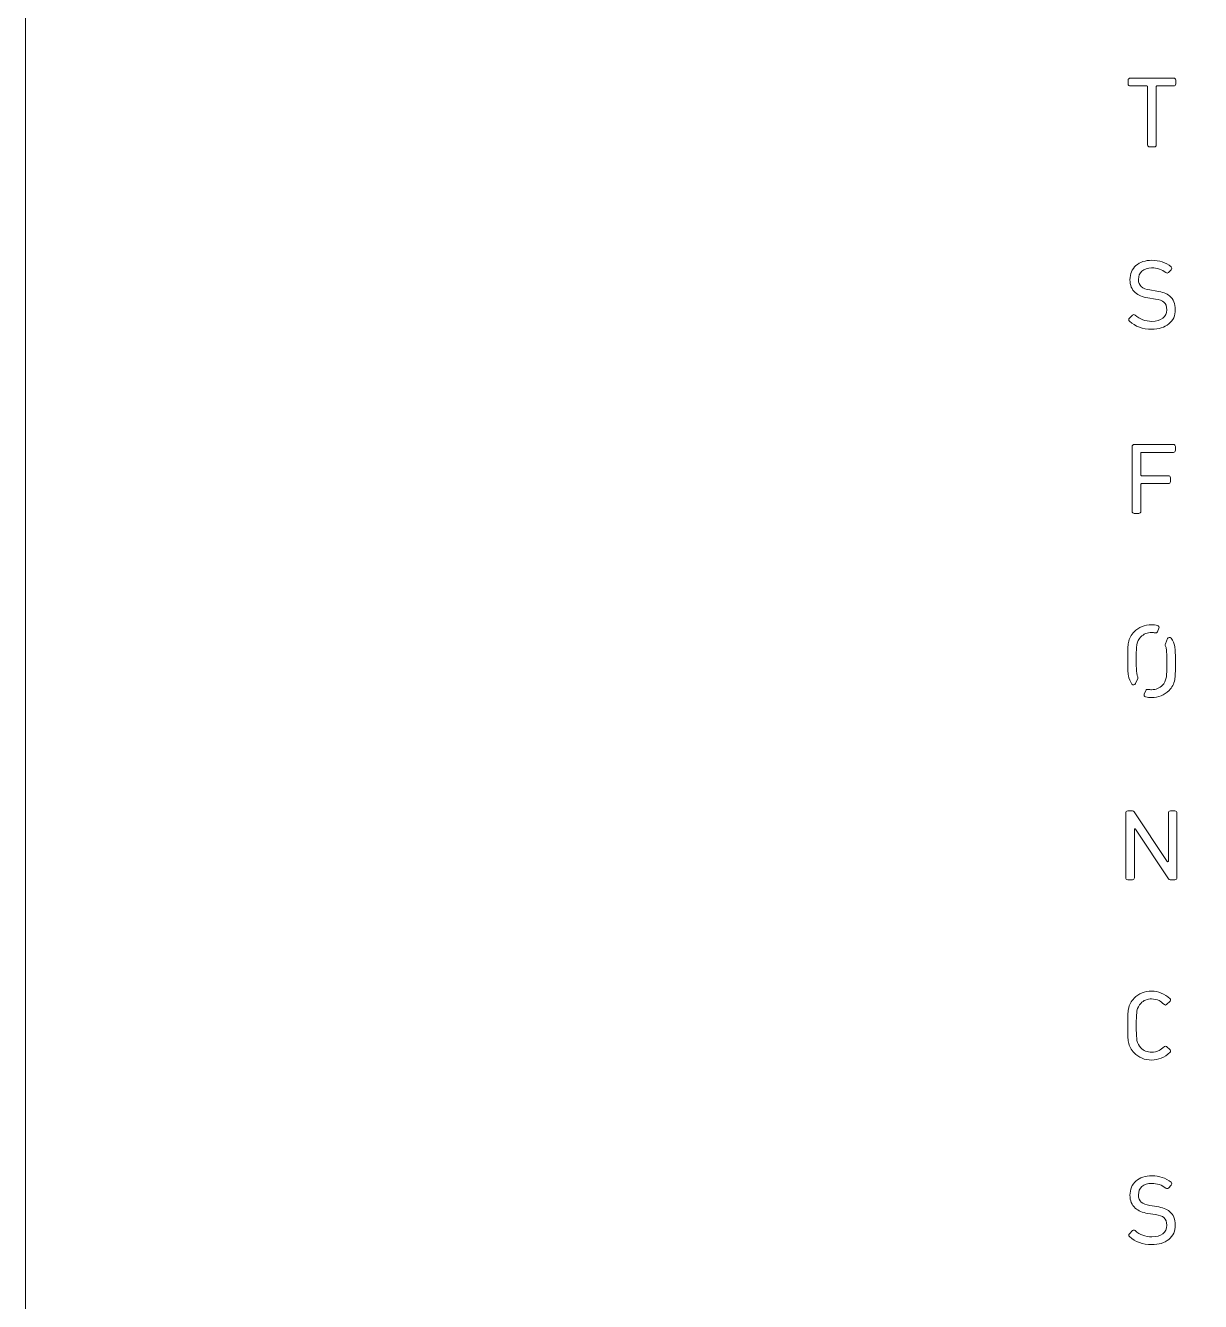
# Model space of a CAD drawing. Header units: millimetres. Extents: x -160 to 740, y -160 to 740.
# Drawn here: x -159.8 to 49.3, y 67.3 to 294.5 of the extents above; entities that cross this region are included whole.
import ezdxf

# ---------------------------------------------------------------- set-up
doc = ezdxf.new("R2010")
doc.units = ezdxf.units.MM
doc.header["$MEASUREMENT"] = 0
doc.layers.add('Layer 1', color=7, linetype='Continuous', lineweight=0)

msp = doc.modelspace()

# ---------------------------------------------------------------- linework, layer by layer
at = {"layer": 'Layer 1', "color": 18, "lineweight": 9, "true_color": 0x000000}
msp.add_lwpolyline([(740.16, -159.84), (-159.84, -159.84), (-159.84, 740.16), (740.16, 740.16)], close=True, dxfattribs=at)
at = {"layer": 'Layer 1', "color": 250, "lineweight": 9, "true_color": 0x231f20}
for points, knots in [([(41.08, 272.89), (41.08, 272.89), (40.27, 272.89), (40.27, 272.89), (40.07, 272.89), (39.9, 273.05), (39.9, 273.25), (39.9, 273.25), (39.9, 283.63), (39.9, 283.63), (39.9, 283.69), (39.85, 283.74), (39.79, 283.74), (39.79, 283.74), (36.8, 283.74), (36.8, 283.74), (36.59, 283.74), (36.43, 283.91), (36.43, 284.11), (36.43, 284.11), (36.43, 284.78), (36.43, 284.78), (36.43, 284.98), (36.59, 285.15), (36.8, 285.15), (36.8, 285.15), (44.55, 285.15), (44.55, 285.15), (44.75, 285.15), (44.92, 284.98), (44.92, 284.78), (44.92, 284.78), (44.92, 284.11), (44.92, 284.11), (44.92, 283.91), (44.75, 283.74), (44.55, 283.74), (44.55, 283.74), (41.55, 283.74), (41.55, 283.74), (41.49, 283.74), (41.44, 283.69), (41.44, 283.63), (41.44, 283.63), (41.44, 273.25), (41.44, 273.25), (41.44, 273.05), (41.28, 272.89), (41.08, 272.89)], [0, 0, 0, 0, 1, 1, 1, 2, 2, 2, 3, 3, 3, 4, 4, 4, 5, 5, 5, 6, 6, 6, 7, 7, 7, 8, 8, 8, 9, 9, 9, 10, 10, 10, 11, 11, 11, 12, 12, 12, 13, 13, 13, 14, 14, 14, 15, 15, 15, 16, 16, 16, 16]), ([(40.62, 240.44), (39.03, 240.44), (37.7, 240.92), (36.66, 241.87), (36.59, 241.94), (36.55, 242.03), (36.55, 242.13), (36.55, 242.23), (36.59, 242.33), (36.66, 242.4), (36.66, 242.4), (37.19, 242.93), (37.19, 242.93), (37.33, 243.07), (37.55, 243.07), (37.69, 242.94), (38.5, 242.21), (39.49, 241.83), (40.66, 241.83), (41.48, 241.83), (42.14, 242.02), (42.61, 242.39), (43.08, 242.75), (43.31, 243.24), (43.31, 243.89), (43.31, 244.5), (43.13, 244.96), (42.79, 245.27), (42.51, 245.51), (42.02, 245.69), (41.32, 245.8), (41.32, 245.8), (39.94, 246.01), (39.94, 246.01), (38.98, 246.16), (38.23, 246.47), (37.7, 246.94), (37.08, 247.49), (36.76, 248.27), (36.76, 249.24), (36.76, 250.28), (37.12, 251.13), (37.82, 251.76), (38.53, 252.39), (39.49, 252.71), (40.67, 252.71), (41.99, 252.71), (43.13, 252.32), (44.08, 251.55), (44.16, 251.49), (44.2, 251.39), (44.21, 251.29), (44.21, 251.19), (44.17, 251.08), (44.1, 251.01), (44.1, 251.01), (43.62, 250.53), (43.62, 250.53), (43.49, 250.4), (43.27, 250.39), (43.13, 250.51), (42.45, 251.07), (41.6, 251.35), (40.62, 251.35), (39.89, 251.35), (39.3, 251.16), (38.89, 250.79), (38.47, 250.41), (38.27, 249.92), (38.27, 249.29), (38.27, 248.73), (38.43, 248.32), (38.77, 248.03), (39.11, 247.73), (39.62, 247.52), (40.28, 247.42), (40.28, 247.42), (41.57, 247.22), (41.57, 247.22), (42.55, 247.07), (43.3, 246.78), (43.79, 246.36), (44.48, 245.77), (44.83, 244.95), (44.83, 243.92), (44.83, 242.86), (44.44, 242), (43.67, 241.38), (42.91, 240.76), (41.89, 240.44), (40.62, 240.44)], [0, 0, 0, 0, 1, 1, 1, 2, 2, 2, 3, 3, 3, 4, 4, 4, 5, 5, 5, 6, 6, 6, 7, 7, 7, 8, 8, 8, 9, 9, 9, 10, 10, 10, 11, 11, 11, 12, 12, 12, 13, 13, 13, 14, 14, 14, 15, 15, 15, 16, 16, 16, 17, 17, 17, 18, 18, 18, 19, 19, 19, 20, 20, 20, 21, 21, 21, 22, 22, 22, 23, 23, 23, 24, 24, 24, 25, 25, 25, 26, 26, 26, 27, 27, 27, 28, 28, 28, 29, 29, 29, 30, 30, 30, 30]), ([(38.33, 207.65), (38.33, 207.65), (37.52, 207.65), (37.52, 207.65), (37.32, 207.65), (37.15, 207.81), (37.15, 208.02), (37.15, 208.02), (37.15, 219.54), (37.15, 219.54), (37.15, 219.75), (37.32, 219.91), (37.52, 219.91), (37.52, 219.91), (44.5, 219.91), (44.5, 219.91), (44.7, 219.91), (44.86, 219.75), (44.86, 219.54), (44.86, 219.54), (44.86, 218.87), (44.86, 218.87), (44.86, 218.67), (44.7, 218.5), (44.5, 218.5), (44.5, 218.5), (38.8, 218.5), (38.8, 218.5), (38.74, 218.5), (38.7, 218.46), (38.7, 218.4), (38.7, 218.4), (38.7, 214.46), (38.7, 214.46), (38.7, 214.4), (38.74, 214.35), (38.8, 214.35), (38.8, 214.35), (43.59, 214.35), (43.59, 214.35), (43.79, 214.35), (43.95, 214.19), (43.95, 213.98), (43.95, 213.98), (43.95, 213.31), (43.95, 213.31), (43.95, 213.11), (43.79, 212.94), (43.59, 212.94), (43.59, 212.94), (38.8, 212.94), (38.8, 212.94), (38.74, 212.94), (38.7, 212.89), (38.7, 212.84), (38.7, 212.84), (38.7, 208.02), (38.7, 208.02), (38.7, 207.81), (38.53, 207.65), (38.33, 207.65)], [0, 0, 0, 0, 1, 1, 1, 2, 2, 2, 3, 3, 3, 4, 4, 4, 5, 5, 5, 6, 6, 6, 7, 7, 7, 8, 8, 8, 9, 9, 9, 10, 10, 10, 11, 11, 11, 12, 12, 12, 13, 13, 13, 14, 14, 14, 15, 15, 15, 16, 16, 16, 17, 17, 17, 18, 18, 18, 19, 19, 19, 20, 20, 20, 20]), ([(37.42, 177.11), (37.31, 177.11), (37.2, 177.16), (37.12, 177.26), (36.81, 177.69), (36.59, 178.19), (36.48, 178.75), (36.39, 179.26), (36.35, 180.22), (36.35, 181.69), (36.35, 183.16), (36.39, 184.12), (36.48, 184.63), (36.63, 185.39), (36.97, 186.03), (37.5, 186.56), (38.34, 187.4), (39.38, 187.82), (40.61, 187.82), (40.97, 187.82), (41.33, 187.78), (41.67, 187.71), (41.77, 187.68), (41.86, 187.62), (41.9, 187.52), (41.95, 187.42), (41.96, 187.31), (41.92, 187.21), (41.92, 187.21), (41.65, 186.58), (41.65, 186.58), (41.58, 186.42), (41.41, 186.33), (41.23, 186.37), (41.03, 186.41), (40.82, 186.43), (40.61, 186.43), (39.84, 186.43), (39.19, 186.16), (38.66, 185.63), (38.33, 185.28), (38.11, 184.84), (38, 184.32), (37.91, 183.85), (37.87, 182.97), (37.87, 181.69), (37.87, 180.41), (37.91, 179.53), (38, 179.06), (38.04, 178.88), (38.09, 178.71), (38.16, 178.54), (38.19, 178.45), (38.19, 178.35), (38.16, 178.26), (38.16, 178.26), (37.76, 177.33), (37.76, 177.33), (37.71, 177.21), (37.6, 177.13), (37.47, 177.11), (37.45, 177.11), (37.44, 177.11), (37.42, 177.11)], [0, 0, 0, 0, 1, 1, 1, 2, 2, 2, 3, 3, 3, 4, 4, 4, 5, 5, 5, 6, 6, 6, 7, 7, 7, 8, 8, 8, 9, 9, 9, 10, 10, 10, 11, 11, 11, 12, 12, 12, 13, 13, 13, 14, 14, 14, 15, 15, 15, 16, 16, 16, 17, 17, 17, 18, 18, 18, 19, 19, 19, 20, 20, 20, 21, 21, 21, 21]), ([(40.61, 174.85), (40.24, 174.85), (39.88, 174.89), (39.54, 174.97), (39.44, 174.99), (39.36, 175.06), (39.31, 175.16), (39.26, 175.25), (39.25, 175.37), (39.3, 175.47), (39.3, 175.47), (39.56, 176.1), (39.56, 176.1), (39.63, 176.26), (39.8, 176.35), (39.98, 176.31), (40.18, 176.27), (40.39, 176.25), (40.61, 176.25), (41.37, 176.25), (42.03, 176.52), (42.55, 177.05), (42.88, 177.39), (43.11, 177.84), (43.21, 178.36), (43.3, 178.82), (43.34, 179.71), (43.34, 180.99), (43.34, 182.26), (43.3, 183.15), (43.21, 183.61), (43.17, 183.79), (43.12, 183.97), (43.05, 184.14), (43.02, 184.23), (43.02, 184.32), (43.06, 184.41), (43.06, 184.41), (43.45, 185.35), (43.45, 185.35), (43.5, 185.47), (43.61, 185.55), (43.74, 185.57), (43.88, 185.58), (44.01, 185.53), (44.09, 185.42), (44.4, 184.98), (44.62, 184.48), (44.73, 183.93), (44.73, 183.93), (44.73, 183.93), (44.73, 183.93), (44.82, 183.42), (44.86, 182.43), (44.86, 180.99), (44.86, 179.52), (44.82, 178.56), (44.73, 178.05), (44.58, 177.29), (44.24, 176.64), (43.72, 176.12), (42.88, 175.28), (41.83, 174.85), (40.61, 174.85)], [0, 0, 0, 0, 1, 1, 1, 2, 2, 2, 3, 3, 3, 4, 4, 4, 5, 5, 5, 6, 6, 6, 7, 7, 7, 8, 8, 8, 9, 9, 9, 10, 10, 10, 11, 11, 11, 12, 12, 12, 13, 13, 13, 14, 14, 14, 15, 15, 15, 16, 16, 16, 17, 17, 17, 18, 18, 18, 19, 19, 19, 20, 20, 20, 21, 21, 21, 21]), ([(44.76, 142.41), (44.76, 142.41), (43.91, 142.41), (43.91, 142.41), (43.79, 142.41), (43.67, 142.47), (43.6, 142.58), (43.6, 142.58), (37.74, 151.44), (37.74, 151.44), (37.7, 151.5), (37.64, 151.48), (37.62, 151.48), (37.6, 151.47), (37.55, 151.45), (37.55, 151.38), (37.55, 151.38), (37.55, 142.78), (37.55, 142.78), (37.55, 142.58), (37.38, 142.41), (37.18, 142.41), (37.18, 142.41), (36.37, 142.41), (36.37, 142.41), (36.17, 142.41), (36, 142.58), (36, 142.78), (36, 142.78), (36, 154.31), (36, 154.31), (36, 154.51), (36.17, 154.68), (36.37, 154.68), (36.37, 154.68), (37.22, 154.68), (37.22, 154.68), (37.34, 154.68), (37.46, 154.61), (37.53, 154.51), (37.53, 154.51), (43.39, 145.68), (43.39, 145.68), (43.43, 145.62), (43.49, 145.63), (43.51, 145.64), (43.53, 145.65), (43.59, 145.67), (43.59, 145.74), (43.59, 145.74), (43.59, 154.31), (43.59, 154.31), (43.59, 154.51), (43.75, 154.68), (43.96, 154.68), (43.96, 154.68), (44.76, 154.68), (44.76, 154.68), (44.97, 154.68), (45.13, 154.51), (45.13, 154.31), (45.13, 154.31), (45.13, 142.78), (45.13, 142.78), (45.13, 142.58), (44.97, 142.41), (44.76, 142.41)], [0, 0, 0, 0, 1, 1, 1, 2, 2, 2, 3, 3, 3, 4, 4, 4, 5, 5, 5, 6, 6, 6, 7, 7, 7, 8, 8, 8, 9, 9, 9, 10, 10, 10, 11, 11, 11, 12, 12, 12, 13, 13, 13, 14, 14, 14, 15, 15, 15, 16, 16, 16, 17, 17, 17, 18, 18, 18, 19, 19, 19, 20, 20, 20, 21, 21, 21, 22, 22, 22, 22]), ([(40.61, 110.32), (39.39, 110.32), (38.34, 110.75), (37.5, 111.59), (36.98, 112.11), (36.64, 112.76), (36.49, 113.51), (36.4, 114.03), (36.35, 114.99), (36.35, 116.46), (36.35, 117.91), (36.4, 118.89), (36.49, 119.4), (36.64, 120.15), (36.98, 120.8), (37.5, 121.32), (38.34, 122.16), (39.39, 122.59), (40.61, 122.59), (41.81, 122.59), (42.91, 122.13), (43.9, 121.23), (43.95, 121.17), (43.99, 121.1), (43.99, 121.02), (43.99, 120.94), (43.96, 120.86), (43.9, 120.8), (43.9, 120.8), (43.29, 120.19), (43.29, 120.19), (43.18, 120.07), (43, 120.07), (42.88, 120.18), (42.53, 120.51), (42.21, 120.75), (41.94, 120.9), (41.56, 121.1), (41.11, 121.2), (40.61, 121.2), (39.84, 121.2), (39.18, 120.93), (38.67, 120.41), (38.34, 120.06), (38.11, 119.62), (38.01, 119.1), (37.92, 118.62), (37.88, 117.74), (37.88, 116.46), (37.88, 115.18), (37.92, 114.29), (38.01, 113.81), (38.11, 113.29), (38.34, 112.85), (38.67, 112.51), (39.18, 111.98), (39.84, 111.72), (40.61, 111.72), (41.11, 111.72), (41.56, 111.82), (41.95, 112.02), (42.21, 112.16), (42.53, 112.4), (42.88, 112.73), (43, 112.84), (43.18, 112.84), (43.29, 112.73), (43.29, 112.73), (43.9, 112.11), (43.9, 112.11), (43.9, 112.11), (43.9, 112.11), (43.9, 112.11), (43.96, 112.05), (43.99, 111.98), (43.99, 111.9), (43.99, 111.82), (43.95, 111.74), (43.9, 111.69), (42.91, 110.78), (41.81, 110.32), (40.61, 110.32)], [0, 0, 0, 0, 1, 1, 1, 2, 2, 2, 3, 3, 3, 4, 4, 4, 5, 5, 5, 6, 6, 6, 7, 7, 7, 8, 8, 8, 9, 9, 9, 10, 10, 10, 11, 11, 11, 12, 12, 12, 13, 13, 13, 14, 14, 14, 15, 15, 15, 16, 16, 16, 17, 17, 17, 18, 18, 18, 19, 19, 19, 20, 20, 20, 21, 21, 21, 22, 22, 22, 23, 23, 23, 24, 24, 24, 25, 25, 25, 26, 26, 26, 27, 27, 27, 27]), ([(40.62, 77.45), (39.03, 77.45), (37.7, 77.93), (36.66, 78.88), (36.59, 78.94), (36.55, 79.03), (36.55, 79.13), (36.55, 79.23), (36.58, 79.33), (36.66, 79.4), (36.66, 79.4), (37.19, 79.94), (37.19, 79.94), (37.33, 80.07), (37.55, 80.08), (37.69, 79.94), (38.5, 79.21), (39.49, 78.84), (40.66, 78.84), (41.48, 78.84), (42.14, 79.03), (42.61, 79.39), (43.08, 79.76), (43.31, 80.25), (43.31, 80.9), (43.31, 81.51), (43.13, 81.97), (42.79, 82.27), (42.51, 82.52), (42.02, 82.7), (41.32, 82.8), (41.32, 82.8), (39.94, 83.02), (39.94, 83.02), (38.98, 83.17), (38.23, 83.48), (37.7, 83.95), (37.08, 84.5), (36.76, 85.28), (36.76, 86.25), (36.76, 87.29), (37.12, 88.14), (37.82, 88.77), (38.53, 89.4), (39.49, 89.71), (40.67, 89.71), (41.99, 89.71), (43.13, 89.33), (44.08, 88.56), (44.16, 88.49), (44.2, 88.4), (44.21, 88.3), (44.21, 88.19), (44.17, 88.09), (44.1, 88.01), (44.1, 88.01), (43.62, 87.53), (43.62, 87.53), (43.49, 87.4), (43.27, 87.4), (43.13, 87.51), (42.45, 88.07), (41.6, 88.36), (40.62, 88.36), (39.89, 88.36), (39.3, 88.17), (38.89, 87.79), (38.47, 87.42), (38.27, 86.93), (38.27, 86.3), (38.27, 85.74), (38.43, 85.32), (38.77, 85.03), (39.11, 84.74), (39.62, 84.53), (40.28, 84.43), (40.28, 84.43), (41.57, 84.23), (41.57, 84.23), (42.55, 84.08), (43.3, 83.79), (43.79, 83.37), (44.48, 82.78), (44.83, 81.96), (44.83, 80.93), (44.83, 79.87), (44.44, 79.01), (43.67, 78.38), (42.91, 77.76), (41.89, 77.45), (40.62, 77.45)], [0, 0, 0, 0, 1, 1, 1, 2, 2, 2, 3, 3, 3, 4, 4, 4, 5, 5, 5, 6, 6, 6, 7, 7, 7, 8, 8, 8, 9, 9, 9, 10, 10, 10, 11, 11, 11, 12, 12, 12, 13, 13, 13, 14, 14, 14, 15, 15, 15, 16, 16, 16, 17, 17, 17, 18, 18, 18, 19, 19, 19, 20, 20, 20, 21, 21, 21, 22, 22, 22, 23, 23, 23, 24, 24, 24, 25, 25, 25, 26, 26, 26, 27, 27, 27, 28, 28, 28, 29, 29, 29, 30, 30, 30, 30])]:
    msp.add_open_spline(points, degree=3, knots=knots, dxfattribs=at)

doc.saveas('drawing.dxf')
